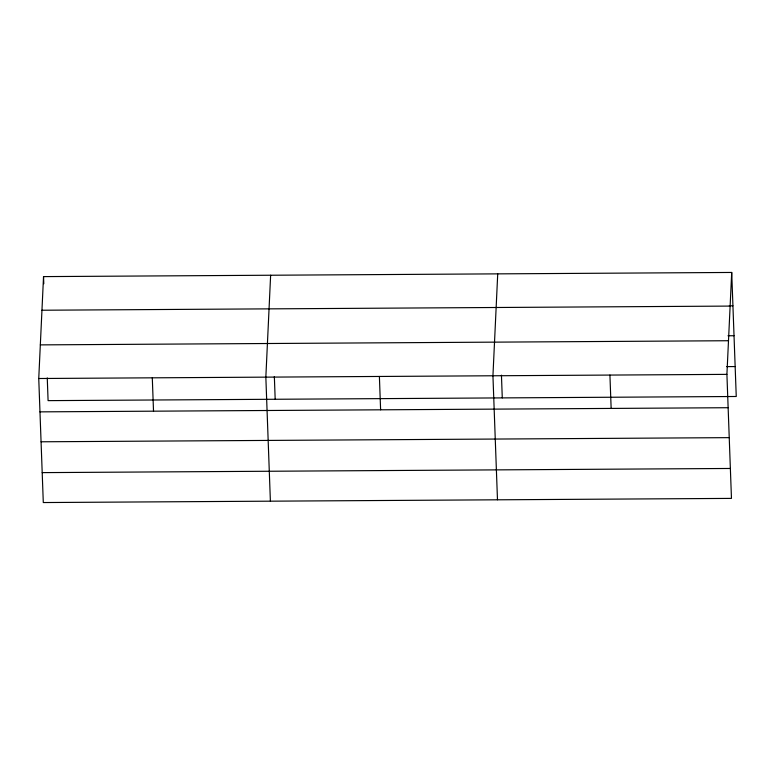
<?xml version="1.0" encoding="UTF-8"?>
<svg xmlns="http://www.w3.org/2000/svg" width="775" height="775" viewBox="0 0 775 775"><rect width="100%" height="100%" fill="white"/><g stroke="black" fill="none" stroke-linecap="round" stroke-linejoin="round"><path stroke-width="1.16" d="M731.707 272.451L726.911 374.364L731.464 498.393L43.293 502.549L38.75 378.51L43.536 276.607L731.707 272.451L736.25 396.49L48.089 400.636L47.256 377.9M270.63 275.241L265.844 377.144L270.388 501.173M497.724 273.866L492.939 375.778L497.482 499.807M729.304 305.834L732.927 305.805M41.957 310.233L730.118 306.086M727.996 335.769L734.022 335.73M40.329 344.885L728.49 340.729M726.708 366.614L735.155 366.565M38.75 378.51L726.911 374.364M39.971 411.864L728.142 407.718M41.075 441.789L729.236 437.642M42.199 472.624L730.37 468.468M609.925 375.071L611.146 408.425M501.444 375.158L502.278 397.895M379.392 376.456L380.612 409.81M274.35 376.524L275.183 399.27M152.297 377.832L153.518 411.186M43.536 276.607L43.797 283.757"/></g></svg>
